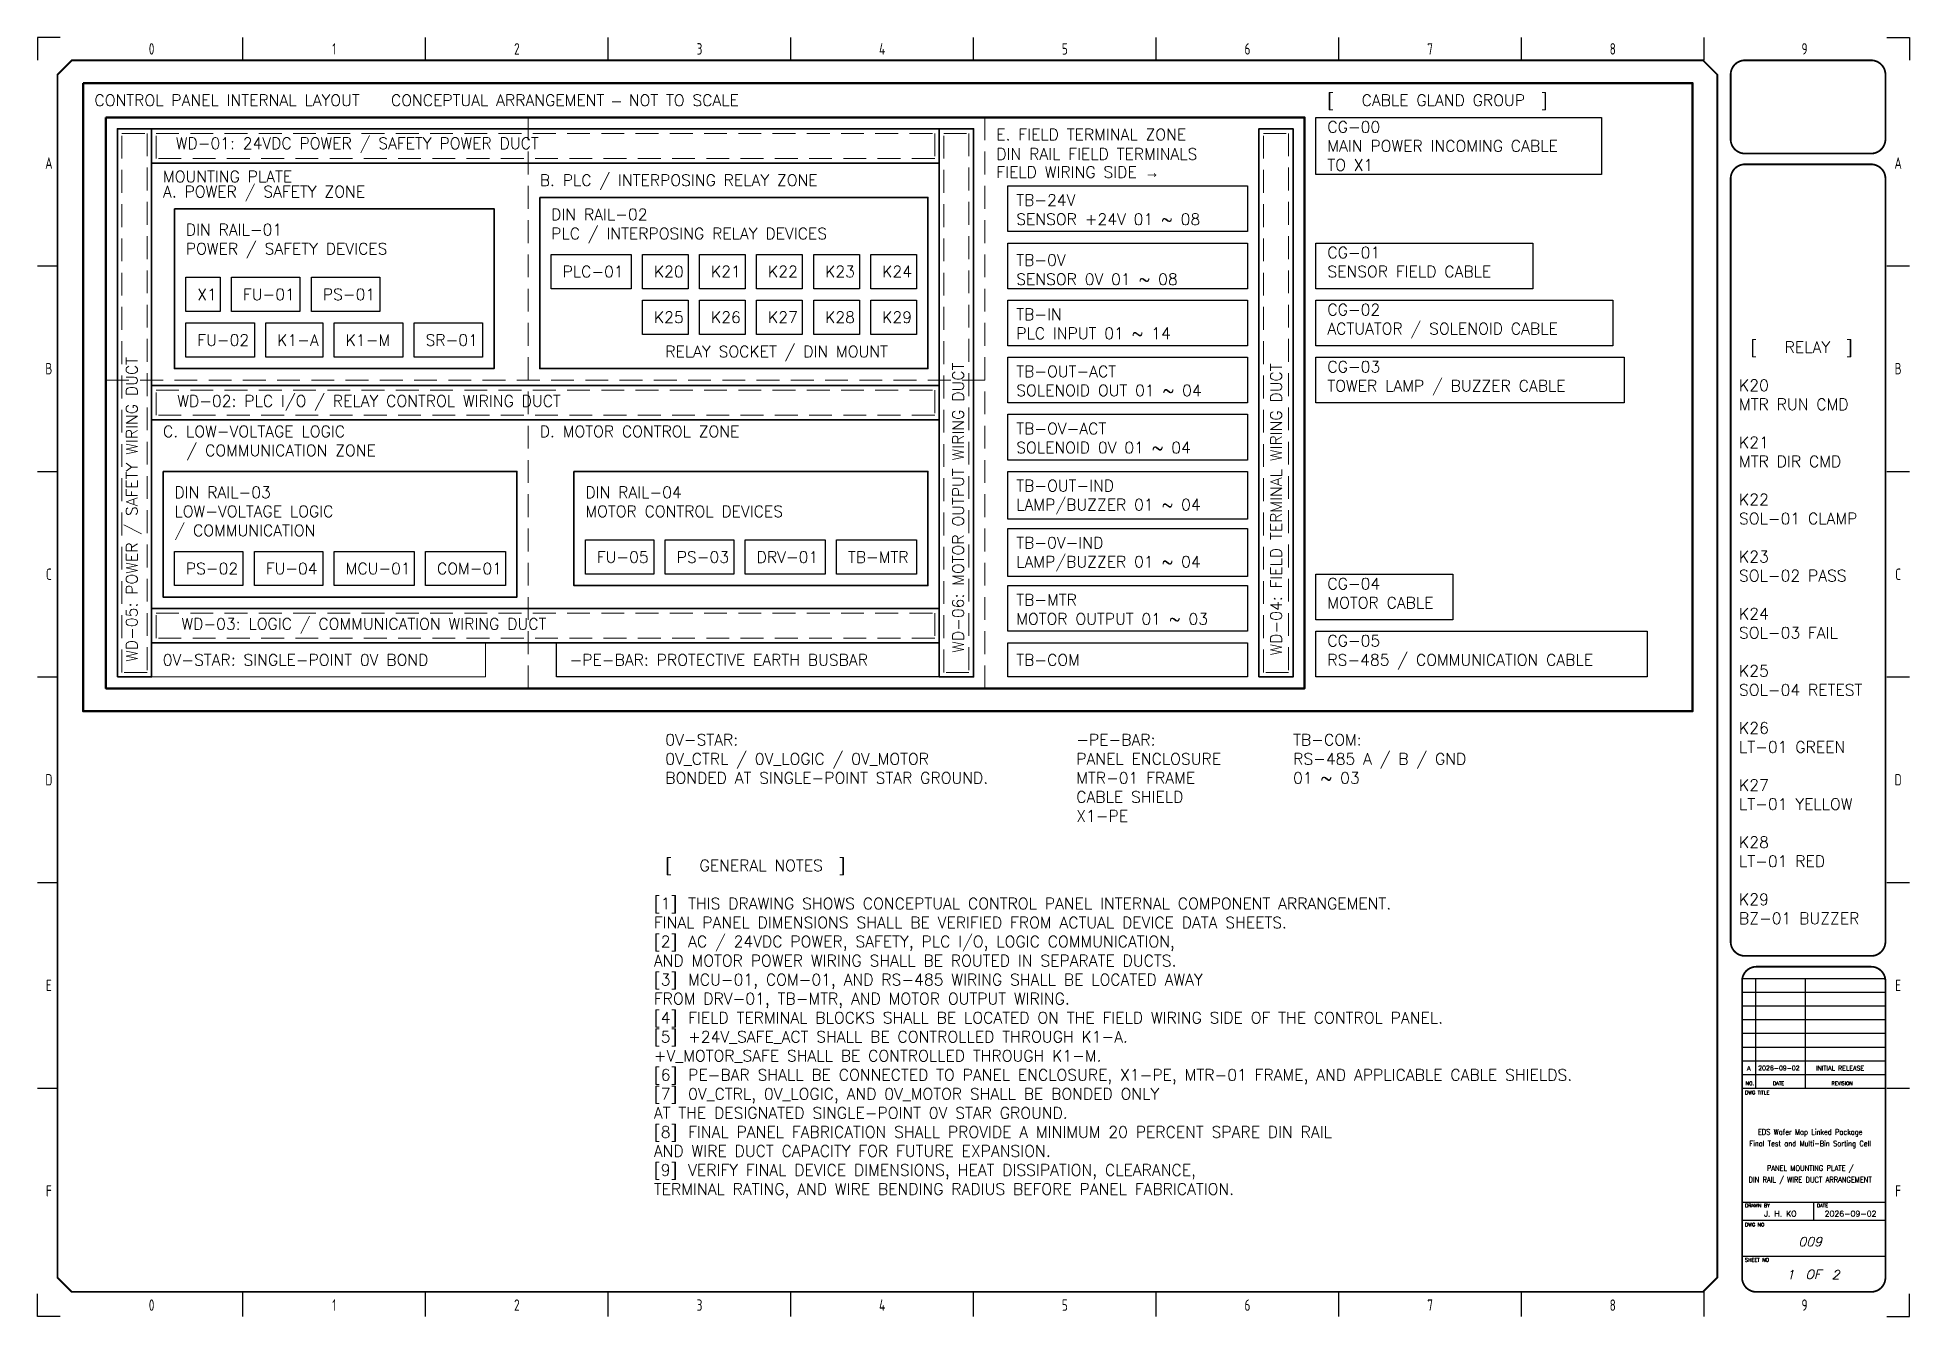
# Model space of a CAD drawing. Extents: x 5 to 415, y 5 to 285.
import ezdxf
from ezdxf.enums import TextEntityAlignment as Align

# ---------------------------------------------------------------- set-up
doc = ezdxf.new("R2010")
doc.units = 0
doc.header["$LTSCALE"] = 10
doc.linetypes.add('DASHED', pattern=[0.75, 0.5, -0.25])
for name, color, linetype, lineweight in [('PANEL-CABLE', 2, 'Continuous', 25), ('PANEL-CALLOUT', 4, 'Continuous', 18), ('PANEL-DEVICE', 7, 'Continuous', 30), ('PANEL-DINRAIL', 9, 'Continuous', 35), ('PANEL-DUCT', 8, 'Continuous', 35), ('PANEL-DUCT-SLOT', 8, 'DASHED', 13), ('PANEL-GROUND', 3, 'Continuous', 25), ('PANEL-NOTE', 9, 'Continuous', 13), ('PANEL-OUTLINE', 7, 'Continuous', 50), ('PANEL-TEXT', 9, 'Continuous', 18), ('PANEL-ZONE', 8, 'DASHED', 18)]:
    doc.layers.add(name, color=color, linetype=linetype, lineweight=lineweight)
for name, color, linetype in [('SYMS', 7, 'Continuous'), ('TEXT_TITLE', 7, 'Continuous'), ('TITLE', 7, 'Continuous'), ('Title blocks', 7, 'Continuous')]:
    doc.layers.add(name, color=color, linetype=linetype)
doc.styles.add('ISO8', font='ISO8.shx', dxfattribs={"width": 0.8})
doc.styles.add('ITALIC', font='ITALIC')
doc.styles.add('ROMANS', font='romans')

# ---------------------------------------------------------------- blocks, each defined once
blk = doc.blocks.new('Title_blocks_A3')
at = {"layer": 'TITLE'}
for p, q in [((372.89, 276.86), (372.89, 259.33)), ((378.33, 79), (409.73, 79)), ((381.28, 79), (381.28, 55)), ((392.12, 79), (392.12, 55)), ((378.33, 76), (409.73, 76)), ((378.32, 73), (409.73, 73)), ((378.32, 70), (409.73, 70)), ((378.32, 67), (409.73, 67)), ((378.32, 64), (409.73, 64)), ((378.32, 61), (409.72, 61)), ((378.32, 58), (409.72, 58)), ((378.32, 55), (409.72, 55)), ((372.89, 13.53), (372.89, 37.81)), ((378.32, 30.02), (409.72, 30.02)), ((394.02, 26.1), (394.02, 30.02)), ((378.32, 26.1), (409.72, 26.1)), ((378.32, 18.24), (409.72, 18.24))]:
    blk.add_line(p, q, dxfattribs=at)
at = {"layer": 'TITLE', "const_width": 0.392}
blk.add_lwpolyline([(372.89, 13.53), (372.89, 276.86), (369.75, 280), (12.53, 280), (9.39, 276.86), (9.39, 13.53), (12.53, 10.39), (369.75, 10.39)], close=True, dxfattribs=at)
for points in [[(378.96, 280, 0.414214), (375.82, 276.86, 0.414214)], [(409.72, 276.86, 0.414214), (406.58, 280, 0.414214)], [(375.82, 262.73, 0.414214), (378.96, 259.59, 0.414214)], [(406.58, 259.59, 0.414214), (409.72, 262.73, 0.414214)], [(378.96, 257.23, 0.414214), (375.82, 254.09, 0.414214)], [(409.72, 254.09, 0.414214), (406.58, 257.23, 0.414214)], [(375.82, 87.08, 0.414214), (378.96, 83.94, 0.414214)], [(406.58, 83.94, 0.414214), (409.72, 87.08, 0.414214)], [(381.46, 81.58, 0.414214), (378.32, 78.44, 0.414214)], [(409.72, 78.44, 0.414214), (406.58, 81.58, 0.414214)], [(378.32, 13.53, 0.414214), (381.46, 10.39, 0.414214)], [(406.58, 10.39, 0.414214), (409.72, 13.53, 0.414214)]]:
    blk.add_lwpolyline(points, format="xyb", dxfattribs=at)
for points in [[(406.58, 280), (378.96, 280)], [(375.82, 276.86), (375.82, 262.73)], [(409.72, 276.86), (409.72, 262.73)], [(406.58, 259.59), (378.96, 259.59)], [(375.82, 254.09), (375.82, 178.08)], [(406.58, 257.23), (378.96, 257.23)], [(409.72, 254.09), (409.72, 178.08)], [(378.96, 83.94), (406.58, 83.94)], [(378.32, 78.44), (378.32, 13.53)], [(381.46, 81.58), (406.58, 81.58)], [(409.72, 78.44), (409.72, 13.53)], [(381.46, 10.39), (406.58, 10.39)]]:
    blk.add_lwpolyline(points, dxfattribs=at)
at = {"layer": 'TITLE', "color": 7, "const_width": 0.392}
for points in [[(375.82, 178.08), (375.82, 87.08)], [(409.72, 178.08), (409.72, 87.08)]]:
    blk.add_lwpolyline(points, dxfattribs=at)
at = {"layer": 'Title blocks', "color": 7}
for p, q in [((50, 280), (50, 285)), ((90, 280), (90, 285)), ((130, 280), (130, 285)), ((170, 280), (170, 285)), ((250, 280), (250, 285)), ((290, 280), (290, 285)), ((330, 280), (330, 285)), ((370, 280), (370, 285)), ((5, 235), (9.39, 235)), ((410, 235), (415, 235)), ((5, 190), (9.39, 190)), ((410, 190), (415, 190)), ((5, 100), (9.39, 100)), ((410, 100), (415, 100)), ((5, 55), (9.39, 55)), ((410, 55), (415, 55)), ((50, 5), (50, 10.39)), ((90, 5), (90, 10.39)), ((130, 5), (130, 10.39)), ((170, 5), (170, 10.39)), ((250, 5), (250, 10.39)), ((290, 5), (290, 10.39)), ((330, 5), (330, 10.39)), ((370, 5), (370, 10.64))]:
    blk.add_line(p, q, dxfattribs=at)
at = {"layer": 'Title blocks', "color": 2}
for p, q in [((210, 280), (210, 285)), ((5, 145), (9.39, 145)), ((410, 145), (415, 145)), ((210, 5), (210, 10.39))]:
    blk.add_line(p, q, dxfattribs=at)
at = {"layer": 'Title blocks'}
for points in [[(10, 285), (5, 285), (5, 280)], [(410, 285), (415, 285), (415, 280)], [(10, 5), (5, 5), (5, 10)], [(410, 5), (415, 5), (415, 10)]]:
    blk.add_lwpolyline(points, dxfattribs=at)
at = {"layer": 'TITLE', "color": 1, "style": 'ROMANS'}
for s, p in [('DWG TITLE', (378.97, 53.64)), ('DRAWN BY', (378.97, 28.91)), ('DATE', (394.67, 28.91)), ('DWG NO', (378.97, 24.72)), ('SHEET NO', (378.97, 17))]:
    blk.add_text(s, height=0.785, dxfattribs=at).set_placement(p)
at = {"layer": 'TITLE', "color": 1}
for s, height, style, p in [('NO.', 0.785, 'ROMANS', (380.02, 56.04)), ('DATE', 0.785, 'ROMANS', (386.32, 56.04)), ('REVISION', 0.785, 'ROMANS', (400.23, 56.04)), ('OF', 2, 'ITALIC', (393.89, 14.25))]:
    blk.add_text(s, height=height, dxfattribs=dict(at, style=style)).set_placement(p, align=Align.MIDDLE)
at = {"layer": 'TITLE', "color": 1, "style": 'ROMANS', "width": 0.8}
for tag, p in [('TITLE#1', (393.23, 44.81)), ('TITLE#2', (393.23, 42.27)), ('TITLE#3', (393.23, 39.73)), ('TITLE#4', (393.23, 37.18))]:
    blk.add_attdef(tag, text='', height=1.2, dxfattribs=at).set_placement(p, align=Align.CENTER)
at = {"layer": 'TITLE', "color": 1}
for tag, p, height, style in [('DRAWNBY', (383.14, 26.88), 1.25, 'ROMANS'), ('DATE', (396.4, 26.88), 1.25, 'ROMANS'), ('SHTS', (397.95, 13.15), 2, 'ITALIC')]:
    blk.add_attdef(tag, p, '', height=height, dxfattribs=dict(at, style=style))
at = {"layer": 'TITLE', "color": 1, "style": 'ITALIC'}
blk.add_attdef('DWG#', text='', height=2, dxfattribs=at).set_placement((393.23, 20.38), align=Align.CENTER)
blk.add_attdef('SH#', text='', height=2, dxfattribs=at).set_placement((389.77, 13.15), align=Align.RIGHT)
at = {"layer": 'TITLE', "color": 7, "flags": 9}
blk.add_attdef('WD_TB', (381.46, 10.39), '', height=1.57, dxfattribs=at)
at = {"layer": 'Title blocks', "style": 'ISO8', "width": 0.8}
for s, p in [('0', (30, 282.5)), ('1', (70, 282.5)), ('2', (110, 282.5)), ('3', (150, 282.5)), ('4', (190, 282.5)), ('5', (230, 282.5)), ('6', (270, 282.5)), ('7', (310, 282.5)), ('8', (350, 282.5)), ('9', (392, 282.5)), ('A', (7.5, 257.5)), ('A', (412.5, 257.5)), ('B', (7.5, 212.5)), ('B', (412.5, 212.5)), ('C', (7.5, 167.5)), ('C', (412.5, 167.5)), ('D', (7.5, 122.5)), ('D', (412.5, 122.5)), ('E', (7.5, 77.5)), ('E', (412.5, 77.5)), ('F', (7.5, 32.5)), ('F', (412.5, 32.5)), ('0', (30, 7.5)), ('1', (70, 7.5)), ('2', (110, 7.5)), ('3', (150, 7.5)), ('4', (190, 7.5)), ('5', (230, 7.5)), ('6', (270, 7.5)), ('7', (310, 7.5)), ('8', (350, 7.5)), ('9', (392, 7.5))]:
    blk.add_text(s, height=2.5, dxfattribs=at).set_placement(p, align=Align.MIDDLE)

msp = doc.modelspace()

# ---------------------------------------------------------------- linework, layer by layer
at = {"layer": 'PANEL-CABLE'}
for points in [[(285, 267.5), (347.5, 267.5), (347.5, 255), (285, 255)], [(285, 240), (332.5, 240), (332.5, 230), (285, 230)], [(285, 227.5), (350, 227.5), (350, 217.5), (285, 217.5)], [(285, 215), (352.5, 215), (352.5, 205), (285, 205)], [(285, 167.5), (315, 167.5), (315, 157.5), (285, 157.5)], [(285, 155), (357.5, 155), (357.5, 145), (285, 145)]]:
    msp.add_lwpolyline(points, close=True, dxfattribs=at)
at = {"layer": 'PANEL-CALLOUT'}
msp.add_lwpolyline([(30, 152.5), (103.13, 152.5), (103.13, 145), (30, 145)], close=True, dxfattribs=at)
at = {"layer": 'PANEL-DEVICE'}
for points in [[(217.5, 252.5), (270, 252.5), (270, 242.5), (217.5, 242.5)], [(217.5, 240), (270, 240), (270, 230), (217.5, 230)], [(117.5, 237.5), (135, 237.5), (135, 230), (117.5, 230)], [(137.5, 237.5), (147.5, 237.5), (147.5, 230), (137.5, 230)], [(150, 237.5), (160, 237.5), (160, 230), (150, 230)], [(162.5, 237.5), (172.5, 237.5), (172.5, 230), (162.5, 230)], [(175, 237.5), (185, 237.5), (185, 230), (175, 230)], [(187.5, 237.5), (197.5, 237.5), (197.5, 230), (187.5, 230)], [(37.5, 232.5), (45, 232.5), (45, 225), (37.5, 225)], [(47.5, 232.5), (62.5, 232.5), (62.5, 225), (47.5, 225)], [(65, 232.5), (80, 232.5), (80, 225), (65, 225)], [(137.5, 227.5), (147.5, 227.5), (147.5, 220), (137.5, 220)], [(150, 227.5), (160, 227.5), (160, 220), (150, 220)], [(162.5, 227.5), (172.5, 227.5), (172.5, 220), (162.5, 220)], [(175, 227.5), (185, 227.5), (185, 220), (175, 220)], [(187.5, 227.5), (197.5, 227.5), (197.5, 220), (187.5, 220)], [(217.5, 227.5), (270, 227.5), (270, 217.5), (217.5, 217.5)], [(37.5, 222.5), (52.5, 222.5), (52.5, 215), (37.5, 215)], [(55, 222.5), (67.5, 222.5), (67.5, 215), (55, 215)], [(70, 222.5), (85, 222.5), (85, 215), (70, 215)], [(87.5, 222.5), (102.5, 222.5), (102.5, 215), (87.5, 215)], [(217.5, 215), (270, 215), (270, 205), (217.5, 205)], [(217.5, 202.5), (270, 202.5), (270, 192.5), (217.5, 192.5)], [(217.5, 190), (270, 190), (270, 179.52), (217.5, 179.52)], [(217.5, 177.5), (270, 177.5), (270, 167.02), (217.5, 167.02)], [(35, 172.5), (50, 172.5), (50, 165), (35, 165)], [(52.5, 172.5), (67.5, 172.5), (67.5, 165), (52.5, 165)], [(70, 172.5), (87.5, 172.5), (87.5, 165), (70, 165)], [(90, 172.5), (107.5, 172.5), (107.5, 165), (90, 165)], [(125, 175), (140, 175), (140, 167.5), (125, 167.5)], [(142.5, 175), (157.5, 175), (157.5, 167.5), (142.5, 167.5)], [(160, 175), (177.5, 175), (177.5, 167.5), (160, 167.5)], [(180, 175), (197.5, 175), (197.5, 167.5), (180, 167.5)], [(217.5, 165), (270, 165), (270, 155), (217.5, 155)], [(217.5, 152.5), (270, 152.5), (270, 145), (217.5, 145)]]:
    msp.add_lwpolyline(points, close=True, dxfattribs=at)
at = {"layer": 'PANEL-DINRAIL'}
for points in [[(35, 247.5), (105, 247.5), (105, 212.5), (35, 212.5)], [(115, 250), (200, 250), (200, 212.5), (115, 212.5)], [(32.5, 190), (110, 190), (110, 162.5), (32.5, 162.5)], [(122.5, 190), (200, 190), (200, 165), (122.5, 165)]]:
    msp.add_lwpolyline(points, close=True, dxfattribs=at)
at = {"layer": 'PANEL-DUCT'}
for points in [[(22.5, 145), (22.5, 265), (30, 265), (30, 145)], [(30, 265), (202.5, 265), (202.5, 257.5), (30, 257.5)], [(202.5, 145), (202.5, 265), (210, 265), (210, 145)], [(272.5, 145), (272.5, 265), (280, 265), (280, 145)], [(30, 208.79), (202.5, 208.79), (202.5, 201.29), (30, 201.29)], [(30, 160), (202.5, 160), (202.5, 152.5), (30, 152.5)]]:
    msp.add_lwpolyline(points, close=True, dxfattribs=at)
at = {"layer": 'PANEL-DUCT-SLOT'}
for points in [[(23.5, 146), (23.5, 264), (29, 264), (29, 146)], [(31, 264), (201.5, 264), (201.5, 258.5), (31, 258.5)], [(203.5, 146), (203.5, 264), (209, 264), (209, 146)], [(273.5, 146), (273.5, 264), (279, 264), (279, 146)], [(31, 207.79), (201.5, 207.79), (201.5, 202.29), (31, 202.29)], [(31, 159), (201.5, 159), (201.5, 153.5), (31, 153.5)]]:
    msp.add_lwpolyline(points, close=True, dxfattribs=at)
at = {"layer": 'PANEL-GROUND'}
msp.add_lwpolyline([(118.64, 152.5), (202.5, 152.5), (202.5, 145), (118.64, 145)], close=True, dxfattribs=at)
at = {"layer": 'PANEL-OUTLINE'}
for points in [[(15, 275), (367.5, 275), (367.5, 137.5), (15, 137.5)], [(20, 267.5), (282.5, 267.5), (282.5, 142.5), (20, 142.5)]]:
    msp.add_lwpolyline(points, close=True, dxfattribs=at)
at = {"layer": 'PANEL-ZONE'}
for points in [[(112.5, 267.5), (112.5, 142.5)], [(212.5, 267.5), (212.5, 142.5)], [(20, 210), (212.5, 210)]]:
    msp.add_lwpolyline(points, dxfattribs=at)

# ---------------------------------------------------------------- block references
at = {"layer": 'SYMS'}
ref = msp.add_blockref('Title_blocks_A3', (0, 0), dxfattribs=at)
ref.add_attrib('TITLE#1', 'EDS Wafer Map Linked Package', dxfattribs={"layer": 'TITLE', "color": 1, "height": 1.2, "style": 'ROMANS', "width": 0.8}).set_placement((393.23, 44.81), align=Align.CENTER)
ref.add_attrib('DATE', '2026-09-02', (396.4, 26.88), dxfattribs={"layer": 'TITLE', "color": 1, "height": 1.25, "style": 'ROMANS'})
ref.add_attrib('DRAWNBY', 'J. H. KO', (383.14, 26.88), dxfattribs={"layer": 'TITLE', "color": 1, "height": 1.25, "style": 'ROMANS'})
ref.add_attrib('SH#', '1', dxfattribs={"layer": 'TITLE', "color": 1, "height": 2, "style": 'ITALIC'}).set_placement((389.77, 13.15), align=Align.RIGHT)
ref.add_attrib('TITLE#2', 'Final Test and Multi-Bin Sorting Cell', dxfattribs={"layer": 'TITLE', "color": 1, "height": 1.2, "style": 'ROMANS', "width": 0.8}).set_placement((393.23, 42.27), align=Align.CENTER)
ref.add_attrib('TITLE#3', 'PANEL MOUNTING PLATE /', dxfattribs={"layer": 'TITLE', "color": 1, "height": 1.2, "style": 'ROMANS', "width": 0.8}).set_placement((393.23, 36.89), align=Align.CENTER)
ref.add_attrib('TITLE#4', 'DIN RAIL / WIRE DUCT ARRANGEMENT', dxfattribs={"layer": 'TITLE', "color": 1, "height": 1.2, "style": 'ROMANS', "width": 0.8}).set_placement((393.23, 34.35), align=Align.CENTER)
ref.add_attrib('DWG#', '009', dxfattribs={"layer": 'TITLE', "color": 1, "height": 2, "style": 'ITALIC'}).set_placement((393.23, 20.38), align=Align.CENTER)
ref.add_attrib('SHTS', '2', (397.95, 13.15), dxfattribs={"layer": 'TITLE', "color": 1, "height": 2, "style": 'ITALIC'})

# ---------------------------------------------------------------- texts
at = {"layer": 'PANEL-NOTE', "char_height": 2.5, "attachment_point": 1}
for s, insert, width in [('{\\Fromans|c0;RELAY SOCKET / DIN MOUNT}', (142.5, 217.5), 61.25), ('{\\Fromans|c0;0V-STAR:\\P0V_CTRL / 0V_LOGIC / 0V_MOTOR\\PBONDED AT SINGLE-POINT STAR GROUND.}', (142.5, 132.5), 87.5), ('{\\Fromans|c129;-PE-BAR:\\P\\Fromans|c0;PANEL ENCLOSURE\\PMTR-01 FRAME\\PCABLE SHIELD\\PX1-PE}', (232.5, 132.5), 45.526), ('{\\Fromans|c0;TB-COM\\Fromans|c129;:\\Fromans|c0;\\PRS-485 A / B / GND\\P01 ~ 03}', (280, 132.5), 46.375)]:
    msp.add_mtext(s, dxfattribs=dict(at, insert=insert, width=width))
at = {"layer": 'PANEL-OUTLINE', "char_height": 2.5, "attachment_point": 1}
for s, insert, width in [('{\\Fromans|c0;CONTROL PANEL INTERNAL LAYOUT\\Fromans|c129;    \\Fromans|c0;CONCEPTUAL ARRANGEMENT \\fArial|b0|i0|c0|p34;–\\Fromans|c0; NOT TO SCALE}', (17.5, 272.5), 194.6237), ('{\\Fromans|c0;MOUNTING PLATE}', (32.5, 255.81), 35), ('{\\Fromans|c0;FIELD WIRING SIDE \\fGulim|b0|i0|c129|p50;→}', (215, 256.77), 48.0225)]:
    msp.add_mtext(s, dxfattribs=dict(at, insert=insert, width=width))
at = {"layer": 'PANEL-TEXT', "char_height": 2.5, "attachment_point": 1}
for s, insert, width in [('\\pxi-3,l4,t4;{\\Fromans|c129;[^I\\Fromans|c0;CABLE GLAND GROUP\\Fromans|c129;  ]}', (285, 272.5), 95.375), ('{\\Fromans|c0;CG-00\\PMAIN POWER INCOMING CABLE\\PTO X1}', (287.5, 266.67), 62.4724), ('{\\Fromans|c0;WD-01\\Fromans|c129;: \\Fromans|c0;24VDC POWER / SAFETY \\Fromans|c129;POWER\\Fromans|c0; DUCT}', (35.29, 263.08), 100.2435), ('{\\Fromans|c0;E. FIELD TERMINAL ZONE}', (215, 265), 53.375), ('{\\Fromans|c0;DIN RAIL FIELD TERMINALS}', (215, 260.73), 58.625), ('{\\Fromans|c0;B. PLC / INTERPOSING RELAY ZONE}', (115, 255), 77), ('{\\Fromans|c0;A. POWER / SAFETY ZONE}', (32.5, 252.5), 56), ('{\\Fromans|c0;DIN RAIL-02^JPLC / INTERPOSING RELAY DEVICES}', (117.5, 247.5), 70.5181), ('{\\Fromans|c0;DIN RAIL-01^JPOWER / SAFETY DEVICES}', (37.5, 244.17), 57.75), ('\\pxi-3,l4,t4;{\\Fromans|c129;[^IRELAY  ]\\P\\pi0,l0,tz;\\P\\Fromans|c0;K20^JMTR RUN CMD\\Fromans|c129;\\P\\PK21^JMTR DIR CMD\\P\\PK22^JSOL-01 CLAMP\\P\\PK23^JSOL-02 PASS\\P\\PK24^JSOL-03 FAIL\\P\\PK25^JSOL-04 RETEST\\P\\PK26^JLT-01 GREEN\\P\\PK27^JLT-01 YELLOW\\P\\PK28^JLT-01 RED\\P\\PK29^JBZ-01 BUZZER}', (377.65, 218.44), 31.7754), ('{\\Fromans|c0;WD-02\\Fromans|c129;: \\Fromans|c0;PLC I/O / RELAY CONTROL WIRING DUCT}', (35.62, 206.66), 102.3808), ('{\\Fromans|c0;C. LOW-VOLTAGE LOGIC^J   / COMMUNICATION ZONE}', (32.5, 200), 104.125), ('{\\Fromans|c0;D. MOTOR CONTROL ZONE}', (115, 200), 52.5), ('{\\Fromans|c0;DIN RAIL-03^JLOW-VOLTAGE LOGIC\\Fromans|c129;^J\\Fromans|c0;/ COMMUNICATION}', (35, 186.67), 79.3734), ('{\\Fromans|c0;DIN RAIL-04^JMOTOR CONTROL DEVICES}', (125, 186.67), 79.3734), ('{\\Fromans|c0;WD-03\\Fromans|c129;: \\Fromans|c0;LOGIC / COMMUNICATION WIRING DUCT}', (36.53, 157.87), 96.1826), ('{\\Fromans|c0;0V-STAR\\Fromans|c129;: \\Fromans|c0;SINGLE-POINT 0V BOND}', (32.44, 150), 70.2036), ('{\\Fromans|c0;-PE-BAR\\Fromans|c129;: \\Fromans|c0;PROTECTIVE EARTH BUSBAR}', (121.54, 150), 82.5113)]:
    msp.add_mtext(s, dxfattribs=dict(at, insert=insert, width=width))
for s, width, heights, insert in [('{\\Fromans|c129;TB-24V\\PSENSOR +24V 01 ~ 08}', 47.7687, [10.06], (219.36, 250.64)), ('{\\Fromans|c129;PLC-01}', 9.0787, [3.77], (120, 235)), ('{\\Fromans|c129;K20}', 9.0787, [3.77], (140, 235)), ('{\\Fromans|c129;K21}', 9.0787, [3.77], (152.5, 235)), ('{\\Fromans|c129;K22}', 9.0787, [3.77], (165, 235)), ('{\\Fromans|c129;K23}', 9.0787, [3.77], (177.5, 235)), ('{\\Fromans|c129;K24}', 9.0787, [3.77], (190, 235)), ('{\\Fromans|c129;TB-0V\\PSENSOR 0V 01 ~ 08}', 48.1164, [7.04], (219.36, 237.5)), ('{\\Fromans|c129;X1}', 7.5, [0], (40, 230)), ('{\\Fromans|c129;FU-01}', 7.5, [0], (50, 230)), ('{\\Fromans|c129;PS-01}', 7.5, [0], (67.5, 230)), ('{\\Fromans|c129;TB-IN\\PPLC INPUT 01 ~ 14}', 42.2112, [9.85], (219.36, 225.64)), ('{\\Fromans|c129;K25}', 9.0787, [3.77], (140, 225)), ('{\\Fromans|c129;K26}', 9.0787, [3.77], (152.5, 225)), ('{\\Fromans|c129;K27}', 9.0787, [3.77], (165, 225)), ('{\\Fromans|c129;K28}', 9.0787, [3.77], (177.5, 225)), ('{\\Fromans|c129;K29}', 9.0787, [3.77], (190, 225)), ('{\\Fromans|c129;FU-02}', 7.5, [0], (40, 220)), ('{\\Fromans|c129;K1-A}', 7.5, [0], (57.5, 220)), ('{\\Fromans|c129;K1-M}', 7.5, [0], (72.5, 220)), ('{\\Fromans|c129;SR-01}', 7.5, [0], (90, 220)), ('{\\Fromans|c129;TB-OUT-ACT\\PSOLENOID OUT 01 ~ 04}', 47.5582, [9.64], (219.36, 213.14)), ('{\\Fromans|c129;TB-OV-ACT\\PSOLENOID 0V 01 ~ 04}', 45.8475, [9.21], (219.36, 200.64)), ('{\\Fromans|c129;TB-OUT-IND\\PLAMP/BUZZER 01 ~ 04}', 47.5582, [10.92], (219.36, 188.14)), ('{\\Fromans|c129;FU-05}', 13.8016, [3.14], (127.5, 172.5)), ('{\\Fromans|c129;PS-03}', 13.8016, [3.14], (145, 172.5)), ('{\\Fromans|c129;DRV-01}', 13.8016, [3.14], (162.5, 172.5)), ('{\\Fromans|c129;TB-MTR}', 13.8016, [3.14], (182.5, 172.5)), ('{\\Fromans|c129;TB-0V-IND\\PLAMP/BUZZER 01 ~ 04}', 47.5582, [9.85], (219.36, 175.64)), ('{\\Fromans|c129;PS-02}', 13.8016, [3.14], (37.5, 170)), ('{\\Fromans|c129;FU-04}', 13.8016, [3.14], (55, 170)), ('{\\Fromans|c129;MCU-01}', 13.8016, [3.14], (72.5, 170)), ('{\\Fromans|c129;COM-01}', 13.8016, [3.14], (92.5, 170)), ('{\\Fromans|c129;TB-MTR\\PMOTOR OUTPUT 01 ~ 03}', 50.3381, [11.13], (219.36, 163.14)), ('{\\Fromans|c129;TB-COM}', 31.5205, [11.35], (219.36, 150))]:
    msp.add_mtext_dynamic_manual_height_columns(s, width=width, gutter_width=12.5, heights=heights, dxfattribs=dict(at, insert=insert))
at = {"layer": 'PANEL-TEXT', "char_height": 2.5, "attachment_point": 1, "style": 'ROMANS'}
for s, insert, width in [('CG-01\\PSENSOR FIELD CABLE', (287.5, 239.17), 45.5), ('CG-02\\PACTUATOR / SOLENOID CABLE', (287.5, 226.67), 63.875), ('CG-03\\PTOWER LAMP / BUZZER CABLE', (287.5, 214.17), 65.625), ('CG-04\\PMOTOR CABLE', (287.5, 166.67), 28), ('CG-05\\PRS-485 / COMMUNICATION CABLE', (287.5, 154.17), 70.875)]:
    msp.add_mtext(s, dxfattribs=dict(at, insert=insert, width=width))
at = {"layer": 'PANEL-TEXT', "char_height": 2.5, "width": 84, "attachment_point": 1, "rotation": 90}
for s, insert in [('{\\Fromans|c0;WD-0\\Fromans|c129;5: \\Fromans|c0;POWER / SAFETY WIRING DUCT}', (24.42, 148.3)), ('{\\Fromans|c0;WD-06\\Fromans|c129;: \\Fromans|c0;MOTOR OUTPUT\\Fromans|c129; WIRING\\Fromans|c0; DUCT}', (205.39, 150.28)), ('{\\Fromans|c0;WD-04\\Fromans|c129;: \\Fromans|c0;FIELD\\Fromans|c129; TERMINAL\\Fromans|c0; WIRING DUCT}', (275.03, 149.69))]:
    msp.add_mtext(s, dxfattribs=dict(at, insert=insert))
at = {"layer": 'TEXT_TITLE', "insert": (137.5, 105), "char_height": 2.5, "width": 232.5502, "attachment_point": 1}
msp.add_mtext('\\pxi-3,l5,a0.52,t5;{\\Fromans|c129;[^IGENERAL NOTES  ]\\P\\pi0,l0,a0,tz;\\P\\pi-3,l4,a0.52,t4;\\Fromans|c0;[\\Fromans|c129;1]^I\\Fromans|c0;THIS DRAWING SHOWS CONCEPTUAL CONTROL PANEL INTERNAL\\Fromans|c129; \\Fromans|c0;COMPONENT ARRANGEMENT.\\Fromans|c129;^J\\Fromans|c0;FINAL PANEL DIMENSIONS SHALL BE\\Fromans|c129; \\Fromans|c0;VERIFIED FROM ACTUAL DEVICE DATA SHEETS.\\Fromans|c129;\\P\\Fromans|c0;[\\Fromans|c129;2]^I\\Fromans|c0;AC / 24VDC POWER, SAFETY, PLC I/O, LOGIC COMMUNICATION,\\Fromans|c129;^J\\Fromans|c0;AND MOTOR POWER WIRING SHALL BE ROUTED IN SEPARATE DUCTS.\\Fromans|c129;\\P\\Fromans|c0;[\\Fromans|c129;3]^I\\Fromans|c0;MCU-01, COM-01, AND RS-485 WIRING SHALL BE LOCATED AWAY\\Fromans|c129;^J\\Fromans|c0;FROM DRV-01, TB-MTR, AND MOTOR OUTPUT WIRING.\\Fromans|c129;\\P\\Fromans|c0;[\\Fromans|c129;4]^I\\Fromans|c0;FIELD TERMINAL BLOCKS SHALL BE LOCATED\\Fromans|c129; \\Fromans|c0;ON THE FIELD\\Fromans|c129; \\Fromans|c0;WIRING SIDE OF THE CONTROL PANEL.\\Fromans|c129;\\P\\Fromans|c0;[\\Fromans|c129;5]^I\\Fromans|c0;+24V_SAFE_ACT SHALL BE CONTROLLED THROUGH K1-A.\\Fromans|c129;^J\\Fromans|c0;+V_MOTOR_SAFE SHALL BE CONTROLLED THROUGH K1-M.\\Fromans|c129;\\P\\Fromans|c0;[\\Fromans|c129;6]^I\\Fromans|c0;PE-BAR SHALL BE CONNECTED TO PANEL ENCLOSURE,\\Fromans|c129; \\Fromans|c0;X1-PE,\\Fromans|c129; \\Fromans|c0;MTR-01 FRAME, AND APPLICABLE CABLE SHIELDS.\\Fromans|c129;\\P\\Fromans|c0;[\\Fromans|c129;7]^I\\Fromans|c0;0V_CTRL, 0V_LOGIC, AND 0V_MOTOR SHALL BE BONDED ONLY\\Fromans|c129;^J\\Fromans|c0;AT THE DESIGNATED SINGLE-POINT 0V STAR GROUND.\\Fromans|c129;\\P[8]^IFINAL PANEL FABRICATION SHALL PROVIDE A MINIMUM 20 PERCENT SPARE DIN RAIL^JAND WIRE DUCT CAPACITY FOR FUTURE EXPANSION.\\P\\Fromans|c0;[\\Fromans|c129;9]^I\\Fromans|c0;VERIFY FINAL DEVICE DIMENSIONS, HEAT DISSIPATION,\\Fromans|c129; \\Fromans|c0;CLEARANCE,\\Fromans|c129;^J\\Fromans|c0;TERMINAL RATING, AND WIRE BENDING RADIUS\\Fromans|c129; \\Fromans|c0;BEFORE PANEL FABRICATION.}', dxfattribs=at)
at = {"layer": 'TEXT_TITLE', "char_height": 1, "attachment_point": 1}
for s, width, heights, insert in [('{\\Fromans|c0;A}', 0.7655, [0], (379.42, 59.84)), ('{\\Fromans|c129;2026-09-02}', 0.7655, [0], (381.84, 59.9)), ('{\\Fromans|c129;INITIAL RELEASE}', 12.6659, [1.71], (394.5, 59.88))]:
    msp.add_mtext_dynamic_manual_height_columns(s, width=width, gutter_width=12.5, heights=heights, dxfattribs=dict(at, insert=insert))

doc.saveas('drawing.dxf')
